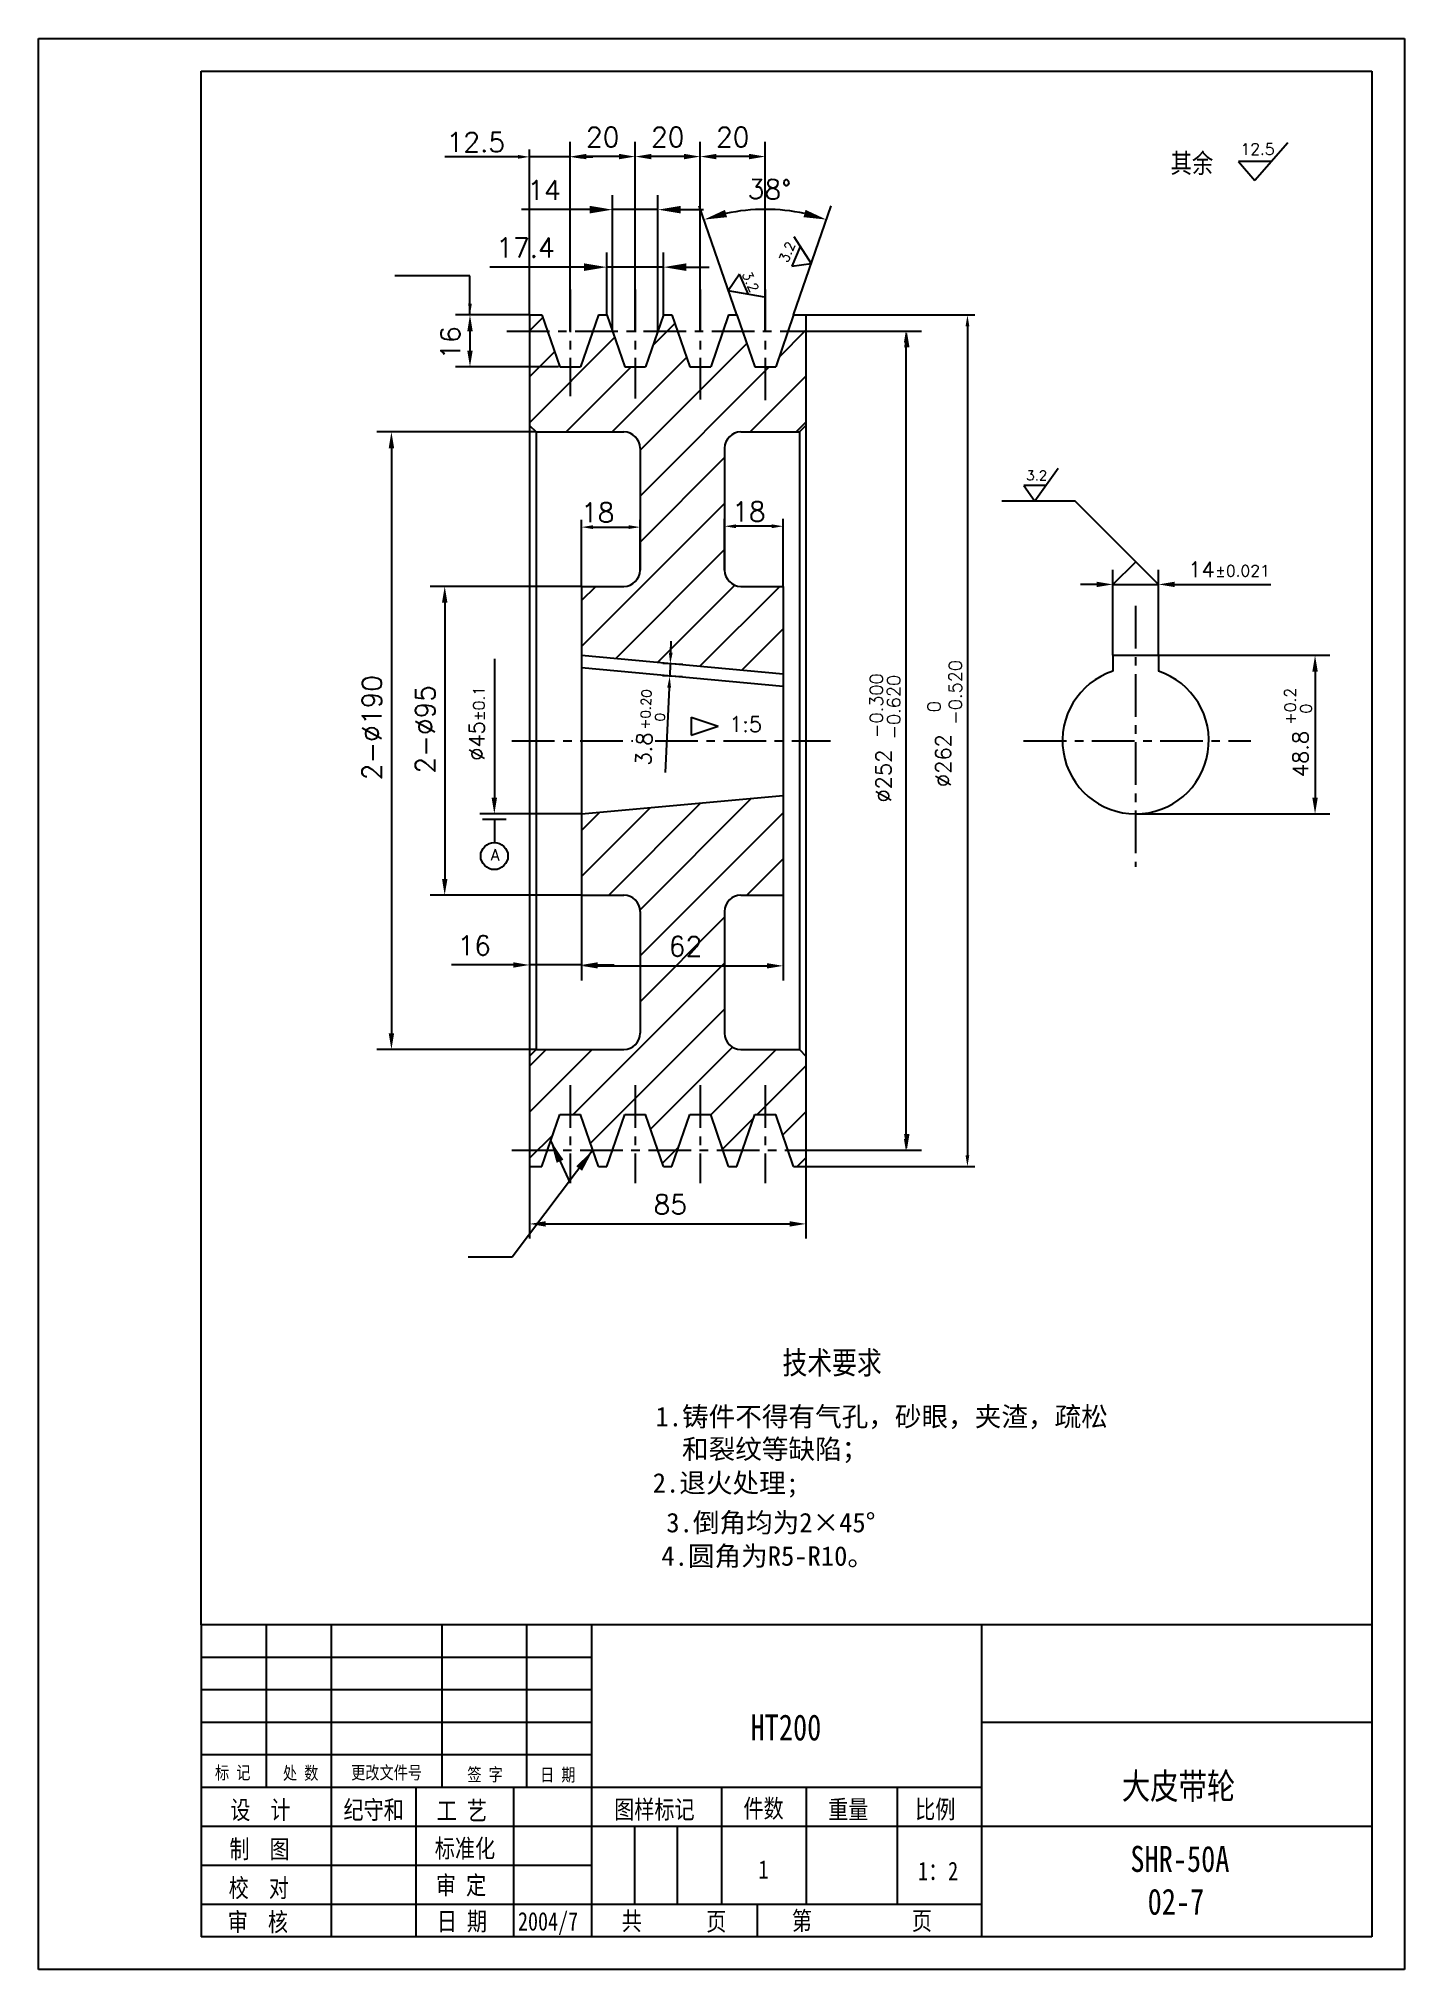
# Model space of a CAD drawing. Extents: x 345 to 765, y 133 to 727.
import ezdxf

# ---------------------------------------------------------------- set-up
doc = ezdxf.new("R2010")
doc.units = 0
doc.header["$LTSCALE"] = 10.5
doc.header["$MEASUREMENT"] = 0
doc.linetypes.add('CENTER', pattern=[2, 1.25, -0.25, 0.25, -0.25])
doc.layers.get('0').update_dxf_attribs({"color": 2, "linetype": 'CONTINUOUS'})
doc.layers.get('DEFPOINTS').update_dxf_attribs({"linetype": 'CONTINUOUS'})
doc.layers.add('PART', color=3, linetype='CONTINUOUS')
doc.layers.add('SMPEN_THICK', color=7, linetype='CONTINUOUS')
doc.styles.add('HZDX', font='', dxfattribs={"width": 0.8, "height": 7.5})
doc.styles.get("Standard").update_dxf_attribs({"font": 'txt.shx', "height": 6, "bigfont": 'gbcbig.shx'})
doc.styles.get('HZDX').set_extended_font_data('SimSun')
doc.dimstyles.get("Standard").update_dxf_attribs({"dimtxt": 0.18, "dimasz": 0.18, "dimexe": 0.18, "dimexo": 0.0625, "dimgap": 0.09, "dimtad": 0, "dimtih": 1, "dimtoh": 1, "dimdec": 4, "dimzin": 0, "dimdsep": 46, "dimtxsty": 'Standard', "dimcen": 0.09, "dimadec": 0, "dimazin": 0, "dimtfac": 1, "dimtdec": 4, "dimtofl": 0, "dimtmove": 0, "dimatfit": 3, "dimfxl": 1, "dimtolj": 1, "dimtzin": 0, "dimarcsym": 0})

# ---------------------------------------------------------------- blocks, each defined once
blk = doc.blocks.new('*D5')
at = {"layer": 'DEFPOINTS', "color": 0, "transparency": 16777216}
for p in [(512.05, 558.84), (469.97, 463.84), (512.05, 463.84)]:
    blk.add_point(p, dxfattribs=at)
at = {"layer": 'SMPEN_THICK', "color": 2, "lineweight": -2, "transparency": 16777216}
for p, q in [((512.05, 558.84), (465.47, 558.84)), ((469.97, 553.84), (469.97, 468.84)), ((512.05, 463.84), (465.47, 463.84))]:
    blk.add_line(p, q, dxfattribs=at)
at = {"layer": 'SMPEN_THICK', "color": 2, "transparency": 16777216}
for points in [[(469.14, 553.84), (470.81, 553.84), (469.97, 558.84)], [(469.14, 468.84), (470.81, 468.84), (469.97, 463.84)]]:
    blk.add_solid(points, dxfattribs=at)
at = {"layer": 'SMPEN_THICK', "color": 2, "transparency": 16777216, "insert": (463.97, 514.86), "char_height": 6, "attachment_point": 5, "rotation": 90}
blk.add_mtext('\\A1;2-%%c95', dxfattribs=at)
blk = doc.blocks.new('*D6')
at = {"layer": 'DEFPOINTS', "color": 0, "transparency": 16777216}
for p in [(498.05, 606.34), (453.58, 416.34), (498.05, 416.34)]:
    blk.add_point(p, dxfattribs=at)
at = {"layer": 'SMPEN_THICK', "color": 2, "lineweight": -2, "transparency": 16777216}
for p, q in [((498.05, 606.34), (449.08, 606.34)), ((453.58, 601.34), (453.58, 421.34)), ((498.05, 416.34), (449.08, 416.34))]:
    blk.add_line(p, q, dxfattribs=at)
at = {"layer": 'SMPEN_THICK', "color": 2, "transparency": 16777216}
for points in [[(452.75, 601.34), (454.42, 601.34), (453.58, 606.34)], [(452.75, 421.34), (454.42, 421.34), (453.58, 416.34)]]:
    blk.add_solid(points, dxfattribs=at)
at = {"layer": 'SMPEN_THICK', "color": 2, "transparency": 16777216, "insert": (447.58, 515.36), "char_height": 6, "attachment_point": 5, "rotation": 90}
blk.add_mtext('\\A1;2-%%c190', dxfattribs=at)
blk = doc.blocks.new('*D7')
at = {"layer": 'DEFPOINTS', "color": 0, "transparency": 16777216}
for p in [(548.55, 691.06), (548.55, 637.34), (568.55, 637.34)]:
    blk.add_point(p, dxfattribs=at)
at = {"layer": 'SMPEN_THICK', "color": 2, "lineweight": -2, "transparency": 16777216}
for p, q in [((548.55, 637.34), (548.55, 695.56)), ((563.55, 691.06), (553.55, 691.06))]:
    blk.add_line(p, q, dxfattribs=at)
at = {"layer": 'SMPEN_THICK', "color": 2, "transparency": 16777216}
for points in [[(553.55, 691.9), (553.55, 690.23), (548.55, 691.06)], [(563.55, 691.9), (563.55, 690.23), (568.55, 691.06)]]:
    blk.add_solid(points, dxfattribs=at)
at = {"layer": 'SMPEN_THICK', "color": 2, "transparency": 16777216, "insert": (558.55, 697.06), "char_height": 6, "attachment_point": 5}
blk.add_mtext('\\A1;20', dxfattribs=at)
blk = doc.blocks.new('*D8')
at = {"layer": 'DEFPOINTS', "color": 0, "transparency": 16777216}
for p in [(528.55, 691.06), (528.55, 637.34), (548.55, 637.34)]:
    blk.add_point(p, dxfattribs=at)
at = {"layer": 'SMPEN_THICK', "color": 2, "lineweight": -2, "transparency": 16777216}
for p, q in [((528.55, 637.34), (528.55, 695.56)), ((543.55, 691.06), (533.55, 691.06))]:
    blk.add_line(p, q, dxfattribs=at)
at = {"layer": 'SMPEN_THICK', "color": 2, "transparency": 16777216}
for points in [[(533.55, 691.9), (533.55, 690.23), (528.55, 691.06)], [(543.55, 691.9), (543.55, 690.23), (548.55, 691.06)]]:
    blk.add_solid(points, dxfattribs=at)
at = {"layer": 'SMPEN_THICK', "color": 2, "transparency": 16777216, "insert": (538.55, 697.06), "char_height": 6, "attachment_point": 5}
blk.add_mtext('\\A1;20', dxfattribs=at)
blk = doc.blocks.new('*D9')
at = {"layer": 'DEFPOINTS', "color": 0, "transparency": 16777216}
for p in [(508.55, 691.06), (508.55, 637.34), (528.55, 637.34)]:
    blk.add_point(p, dxfattribs=at)
at = {"layer": 'SMPEN_THICK', "color": 2, "lineweight": -2, "transparency": 16777216}
for p, q in [((508.55, 637.34), (508.55, 695.56)), ((523.55, 691.06), (513.55, 691.06))]:
    blk.add_line(p, q, dxfattribs=at)
at = {"layer": 'SMPEN_THICK', "color": 2, "transparency": 16777216}
for points in [[(513.55, 691.9), (513.55, 690.23), (508.55, 691.06)], [(523.55, 691.9), (523.55, 690.23), (528.55, 691.06)]]:
    blk.add_solid(points, dxfattribs=at)
at = {"layer": 'SMPEN_THICK', "color": 2, "transparency": 16777216, "insert": (518.55, 697.06), "char_height": 6, "attachment_point": 5}
blk.add_mtext('\\A1;20', dxfattribs=at)
blk = doc.blocks.new('*D10')
at = {"layer": 'DEFPOINTS', "color": 0, "transparency": 16777216}
for p in [(496.05, 463.84), (512.05, 463.84), (512.05, 442.36)]:
    blk.add_point(p, dxfattribs=at)
at = {"layer": 'SMPEN_THICK', "color": 2, "lineweight": -2, "transparency": 16777216}
for p, q in [((496.05, 463.84), (496.05, 437.86)), ((512.05, 463.84), (512.05, 437.86)), ((491.05, 442.36), (472.05, 442.36)), ((512.05, 442.36), (496.05, 442.36)), ((517.05, 442.36), (522.05, 442.36))]:
    blk.add_line(p, q, dxfattribs=at)
at = {"layer": 'SMPEN_THICK', "color": 2, "transparency": 16777216}
for points in [[(491.05, 443.2), (491.05, 441.53), (496.05, 442.36)], [(517.05, 443.2), (517.05, 441.53), (512.05, 442.36)]]:
    blk.add_solid(points, dxfattribs=at)
at = {"layer": 'SMPEN_THICK', "color": 2, "transparency": 16777216, "insert": (479.05, 448.36), "char_height": 6, "attachment_point": 5}
blk.add_mtext('\\A1;16', dxfattribs=at)
blk = doc.blocks.new('*D11')
at = {"layer": 'DEFPOINTS', "color": 0, "transparency": 16777216}
for p in [(496.05, 642.34), (477.74, 626.34), (504.94, 626.34)]:
    blk.add_point(p, dxfattribs=at)
at = {"layer": 'SMPEN_THICK', "color": 2, "lineweight": -2, "transparency": 16777216}
for p, q in [((496.05, 642.34), (473.24, 642.34)), ((477.74, 637.34), (477.74, 631.34)), ((504.94, 626.34), (473.24, 626.34))]:
    blk.add_line(p, q, dxfattribs=at)
at = {"layer": 'SMPEN_THICK', "color": 2, "transparency": 16777216}
for points in [[(476.91, 637.34), (478.57, 637.34), (477.74, 642.34)], [(476.91, 631.34), (478.57, 631.34), (477.74, 626.34)]]:
    blk.add_solid(points, dxfattribs=at)
at = {"layer": 'SMPEN_THICK', "color": 2, "transparency": 16777216, "insert": (471.74, 633.74), "char_height": 6, "attachment_point": 5, "rotation": 90}
blk.add_mtext('\\A1;16', dxfattribs=at)
blk = doc.blocks.new('*D12')
at = {"layer": 'DEFPOINTS', "color": 0, "transparency": 16777216}
for p in [(496.05, 380.34), (581.05, 380.34), (581.05, 362.69)]:
    blk.add_point(p, dxfattribs=at)
at = {"layer": 'SMPEN_THICK', "color": 2, "lineweight": -2, "transparency": 16777216}
for p, q in [((496.05, 380.34), (496.05, 358.19)), ((581.05, 380.34), (581.05, 358.19)), ((501.05, 362.69), (576.05, 362.69))]:
    blk.add_line(p, q, dxfattribs=at)
at = {"layer": 'SMPEN_THICK', "color": 2, "transparency": 16777216}
for points in [[(501.05, 363.52), (501.05, 361.86), (496.05, 362.69)], [(576.05, 363.52), (576.05, 361.86), (581.05, 362.69)]]:
    blk.add_solid(points, dxfattribs=at)
at = {"layer": 'SMPEN_THICK', "color": 2, "transparency": 16777216, "insert": (539.35, 368.69), "char_height": 6, "attachment_point": 5}
blk.add_mtext('\\A1;85', dxfattribs=at)
blk = doc.blocks.new('*D13')
at = {"color": 2, "lineweight": -2, "transparency": 16777216}
for p, q in [((512.05, 558.84), (512.05, 579.31)), ((515.55, 577.06), (526.55, 577.06)), ((530.05, 563.84), (530.05, 579.31))]:
    blk.add_line(p, q, dxfattribs=at)
at = {"color": 2, "transparency": 16777216}
for points in [[(515.55, 577.65), (515.55, 576.48), (512.05, 577.06)], [(526.55, 577.65), (526.55, 576.48), (530.05, 577.06)]]:
    blk.add_solid(points, dxfattribs=at)
at = {"layer": 'DEFPOINTS', "color": 0, "transparency": 16777216}
for p in [(530.05, 577.06), (512.05, 558.84), (530.05, 563.84)]:
    blk.add_point(p, dxfattribs=at)
at = {"color": 2, "transparency": 16777216, "insert": (517.03, 581.56), "char_height": 6, "attachment_point": 5}
blk.add_mtext('\\A1;18', dxfattribs=at)
blk = doc.blocks.new('*D14')
at = {"color": 2, "lineweight": -2, "transparency": 16777216}
for p, q in [((556.05, 563.84), (556.05, 579.58)), ((570.55, 577.33), (559.55, 577.33)), ((574.05, 558.84), (574.05, 579.58))]:
    blk.add_line(p, q, dxfattribs=at)
at = {"color": 2, "transparency": 16777216}
for points in [[(559.55, 577.91), (559.55, 576.75), (556.05, 577.33)], [(570.55, 577.91), (570.55, 576.75), (574.05, 577.33)]]:
    blk.add_solid(points, dxfattribs=at)
at = {"layer": 'DEFPOINTS', "color": 0, "transparency": 16777216}
for p in [(556.05, 577.33), (556.05, 563.84), (574.05, 558.84)]:
    blk.add_point(p, dxfattribs=at)
at = {"color": 2, "transparency": 16777216, "insert": (563.5, 581.83), "char_height": 6, "attachment_point": 5}
blk.add_mtext('\\A1;18', dxfattribs=at)
blk = doc.blocks.new('*D15')
at = {"color": 2, "lineweight": -2, "transparency": 16777216}
for p, q in [((492.55, 690.98), (470.05, 690.98)), ((496.05, 642.34), (496.05, 693.23)), ((508.55, 690.98), (496.05, 690.98)), ((508.55, 642.34), (508.55, 693.23)), ((512.05, 690.98), (515.55, 690.98))]:
    blk.add_line(p, q, dxfattribs=at)
at = {"color": 2, "transparency": 16777216}
for points in [[(492.55, 691.56), (492.55, 690.4), (496.05, 690.98)], [(512.05, 691.56), (512.05, 690.4), (508.55, 690.98)]]:
    blk.add_solid(points, dxfattribs=at)
at = {"layer": 'DEFPOINTS', "color": 0, "transparency": 16777216}
for p in [(508.55, 690.98), (496.05, 642.34), (508.55, 642.34)]:
    blk.add_point(p, dxfattribs=at)
at = {"color": 2, "transparency": 16777216, "insert": (479.55, 695.48), "char_height": 6, "attachment_point": 5}
blk.add_mtext('\\A1;12.5', dxfattribs=at)
blk = doc.blocks.new('*D16')
at = {"layer": 'DEFPOINTS', "color": 0, "transparency": 16777216}
for p in [(512.05, 463.84), (574.05, 463.84), (574.05, 442.09)]:
    blk.add_point(p, dxfattribs=at)
at = {"layer": 'SMPEN_THICK', "color": 2, "lineweight": -2, "transparency": 16777216}
for p, q in [((512.05, 463.84), (512.05, 437.59)), ((574.05, 463.84), (574.05, 437.59)), ((517.05, 442.09), (569.05, 442.09))]:
    blk.add_line(p, q, dxfattribs=at)
at = {"layer": 'SMPEN_THICK', "color": 2, "transparency": 16777216}
for points in [[(517.05, 442.92), (517.05, 441.26), (512.05, 442.09)], [(569.05, 442.92), (569.05, 441.26), (574.05, 442.09)]]:
    blk.add_solid(points, dxfattribs=at)
at = {"layer": 'SMPEN_THICK', "color": 2, "transparency": 16777216, "insert": (544.02, 448.09), "char_height": 6, "attachment_point": 5}
blk.add_mtext('\\A1;62', dxfattribs=at)
blk = doc.blocks.new('*D17')
at = {"color": 2, "lineweight": -2, "transparency": 16777216}
for p, q in [((559.83, 642.34), (548.27, 675.92)), ((577.27, 642.34), (588.84, 675.92))]:
    blk.add_line(p, q, dxfattribs=at)
blk.add_arc((568.55, 617.01), 57.81, 77.94183, 102.05817, dxfattribs=at)
at = {"color": 2, "transparency": 16777216}
for points in [[(556.79, 672.42), (556.16, 674.67), (549.73, 671.67)], [(580.94, 674.67), (580.32, 672.42), (587.37, 671.67)]]:
    blk.add_solid(points, dxfattribs=at)
at = {"layer": 'DEFPOINTS', "color": 0, "transparency": 16777216}
for p in [(562.18, 674.46), (559.83, 642.34), (577.27, 642.34), (565.34, 626.34), (571.77, 626.34)]:
    blk.add_point(p, dxfattribs=at)
at = {"color": 2, "transparency": 16777216, "insert": (569.86, 680.97), "char_height": 6, "attachment_point": 5, "rotation": 358.83182}
blk.add_mtext('\\A1;38°', dxfattribs=at)
blk = doc.blocks.new('*D18')
at = {"color": 2, "lineweight": -2, "transparency": 16777216}
for p, q in [((521.55, 637.34), (521.55, 679.23)), ((535.55, 637.34), (535.55, 679.23)), ((514.55, 674.73), (493.55, 674.73)), ((535.55, 674.73), (521.55, 674.73)), ((542.55, 674.73), (549.55, 674.73))]:
    blk.add_line(p, q, dxfattribs=at)
at = {"color": 2, "transparency": 16777216}
for points in [[(514.55, 675.9), (514.55, 673.57), (521.55, 674.73)], [(542.55, 675.9), (542.55, 673.57), (535.55, 674.73)]]:
    blk.add_solid(points, dxfattribs=at)
at = {"layer": 'DEFPOINTS', "color": 0, "transparency": 16777216}
for p in [(535.55, 674.73), (521.55, 637.34), (535.55, 637.34)]:
    blk.add_point(p, dxfattribs=at)
at = {"color": 2, "transparency": 16777216, "insert": (500.55, 680.73), "char_height": 6, "attachment_point": 5}
blk.add_mtext('\\A1;14', dxfattribs=at)
blk = doc.blocks.new('*D19')
at = {"color": 2, "lineweight": -2, "transparency": 16777216}
for p, q in [((519.83, 642.34), (519.83, 661.55)), ((537.27, 642.34), (537.27, 661.55)), ((512.83, 657.05), (483.83, 657.05)), ((537.27, 657.05), (519.83, 657.05)), ((544.27, 657.05), (551.27, 657.05))]:
    blk.add_line(p, q, dxfattribs=at)
at = {"color": 2, "transparency": 16777216}
for points in [[(512.83, 658.21), (512.83, 655.88), (519.83, 657.05)], [(544.27, 658.21), (544.27, 655.88), (537.27, 657.05)]]:
    blk.add_solid(points, dxfattribs=at)
at = {"layer": 'DEFPOINTS', "color": 0, "transparency": 16777216}
for p in [(537.27, 657.05), (519.83, 642.34), (537.27, 642.34)]:
    blk.add_point(p, dxfattribs=at)
at = {"color": 2, "transparency": 16777216, "insert": (494.83, 663.05), "char_height": 6, "attachment_point": 5}
blk.add_mtext('\\A1;17.4', dxfattribs=at)

msp = doc.modelspace()

# ---------------------------------------------------------------- hatches: boundary and pattern name
h = msp.add_hatch()
h.set_pattern_fill('ANSI31', color=256, scale=80, style=0)
h.paths.add_polyline_path([(581.05275, 637.3359), (575.55275, 637.3359), (571.76514, 626.3359), (565.34035, 626.3359), (561.55275, 637.3359), (555.55275, 637.3359), (551.76514, 626.3359), (545.34035, 626.3359), (541.55275, 637.3359), (535.55275, 637.3359), (531.76514, 626.3359), (525.34035, 626.3359), (521.55275, 637.3359), (515.55275, 637.3359), (511.76514, 626.3359), (505.34035, 626.3359), (501.55275, 637.3359), (496.05275, 637.3359), (496.05275, 608.3359), (498.05275, 606.3359), (525.05275, 606.3359, -0.414213562), (530.05275, 601.3359), (530.05275, 563.8359, -0.414213562), (525.05275, 558.8359), (512.05275, 558.8359), (512.05275, 537.65192), (574.05275, 531.95192), (574.05275, 558.8359), (561.05275, 558.8359, -0.414213562), (556.05275, 563.8359), (556.05275, 601.3359, -0.414213562), (561.05275, 606.3359), (579.05275, 606.3359), (581.05275, 608.3359)])
h.paths.add_polyline_path([(574.05275, 494.5359), (512.05275, 488.8359), (512.05275, 463.8359), (525.05275, 463.8359, -0.414213562), (530.05275, 458.8359), (530.05275, 421.3359, -0.414213562), (525.05275, 416.3359), (498.05275, 416.3359), (496.05275, 414.3359), (496.05275, 385.3359), (501.55275, 385.3359), (505.34035, 396.3359), (511.76514, 396.3359), (515.55275, 385.3359), (521.55275, 385.3359), (525.34035, 396.3359), (531.76514, 396.3359), (535.55275, 385.3359), (541.55275, 385.3359), (545.34035, 396.3359), (551.76514, 396.3359), (555.55275, 385.3359), (561.55275, 385.3359), (565.34035, 396.3359), (571.76514, 396.3359), (575.55275, 385.3359), (581.05275, 385.3359), (581.05275, 414.3359), (579.05275, 416.3359), (561.05275, 416.3359, -0.414213562), (556.05275, 421.3359), (556.05275, 458.8359, -0.414213562), (561.05275, 463.8359), (574.05275, 463.8359)])
h.paths.add_polyline_path([(501.55275, 385.3359), (496.05275, 385.3359), (496.05275, 380.3359), (499.83111, 380.3359)])
h.paths.add_polyline_path([(521.55275, 385.3359), (515.55275, 385.3359), (517.27439, 380.3359), (519.83111, 380.3359)])
h.paths.add_polyline_path([(541.55275, 385.3359), (535.55275, 385.3359), (537.27439, 380.3359), (539.83111, 380.3359)])
h.paths.add_polyline_path([(561.55275, 385.3359), (555.55275, 385.3359), (557.27439, 380.3359), (559.83111, 380.3359)])
h.paths.add_polyline_path([(581.05275, 385.3359), (575.55275, 385.3359), (577.27439, 380.3359), (581.05275, 380.3359)])
h.paths.add_polyline_path([(581.05275, 642.3359), (577.27439, 642.3359), (575.55275, 637.3359), (581.05275, 637.3359)])
h.paths.add_polyline_path([(559.83111, 642.3359), (557.27439, 642.3359), (555.55275, 637.3359), (561.55275, 637.3359)])
h.paths.add_polyline_path([(539.83111, 642.3359), (537.27439, 642.3359), (535.55275, 637.3359), (541.55275, 637.3359)])
h.paths.add_polyline_path([(519.83111, 642.3359), (517.27439, 642.3359), (515.55275, 637.3359), (521.55275, 637.3359)])
h.paths.add_polyline_path([(499.83111, 642.3359), (496.05275, 642.3359), (496.05275, 637.3359), (501.55275, 637.3359)])
h.paths.add_polyline_path([(537.52269, 452.58956), (550.52269, 452.58956), (550.52269, 443.58956), (537.52269, 443.58956)], flags=24)

# ---------------------------------------------------------------- linework, layer by layer
at = {"color": 2, "linetype": 'ByBlock'}
for p, q in [((568.55275, 637.3359), (568.55275, 695.56392)), ((563.55275, 691.06392), (558.55275, 691.06392)), ((581.05275, 642.3359), (632.96999, 642.3359)), ((581.05275, 637.3359), (616.56951, 637.3359)), ((581.05275, 637.3359), (614.02488, 637.3359)), ((630.71999, 638.8359), (630.71999, 383.8359)), ((611.77488, 633.8359), (611.77488, 388.8359)), ((670.45123, 559.43956), (665.45123, 559.43956)), ((675.45123, 537.6359), (675.45123, 563.93956)), ((675.45123, 559.43956), (689.45123, 559.43956)), ((689.45123, 537.6359), (689.45123, 563.93956)), ((694.45123, 559.43956), (723.99526, 559.43956)), ((539.48493, 538.46087), (539.64498, 541.95721)), ((485.23327, 536.58257), (485.23327, 493.8359)), ((543.22669, 534.78593), (537.07725, 535.06742)), ((539.32489, 534.96453), (539.15095, 531.1645)), ((689.45123, 537.6359), (742.1234, 537.6359)), ((543.05275, 530.9859), (536.9033, 531.26738)), ((737.6234, 532.6359), (737.6234, 493.8359)), ((538.99091, 527.66816), (537.79839, 501.61607)), ((512.05275, 488.8359), (480.73327, 488.8359)), ((682.45123, 488.8359), (742.1234, 488.8359)), ((581.05275, 385.3359), (616.56951, 385.3359)), ((581.05275, 385.3359), (614.02488, 385.3359)), ((581.05275, 380.3359), (632.96999, 380.3359))]:
    msp.add_line(p, q, dxfattribs=at)
for p, q in [((729.24249, 695.31371), (719.06686, 683.7235)), ((714.11553, 689.58681), (719.06686, 683.7235)), ((724.20737, 689.58681), (714.11553, 689.58681)), ((577.35405, 666.46847), (582.68528, 658.13098)), ((579.27807, 663.44704), (576.76413, 657.36211)), ((560.583, 654.85283), (557.16779, 649.77417)), ((563.38341, 648.66256), (560.583, 654.85283)), ((576.76413, 657.36211), (582.68528, 658.13098)), ((568.27704, 647.77518), (557.16779, 649.77417)), ((658.62331, 595.10188), (651.42856, 585.09626)), ((654.79885, 589.87716), (648.05322, 589.87716)), ((648.05322, 589.87716), (651.42856, 585.09626))]:
    msp.add_line(p, q)
for points in [[(563.55275, 691.89725), (563.55275, 690.23059), (568.55275, 691.06392)], [(630.13666, 638.8359), (631.30333, 638.8359), (630.71999, 642.3359)], [(611.19155, 633.8359), (612.35821, 633.8359), (611.77488, 637.3359)], [(611.23618, 632.3359), (612.90284, 632.3359), (612.06951, 637.3359)], [(670.45123, 560.27289), (670.45123, 558.60622), (675.45123, 559.43956)], [(694.45123, 560.27289), (694.45123, 558.60622), (689.45123, 559.43956)], [(538.90221, 538.48755), (540.06766, 538.4342), (539.32489, 534.96453)], [(736.79007, 532.6359), (738.45673, 532.6359), (737.6234, 537.6359)], [(538.40818, 527.69483), (539.57363, 527.64149), (539.15095, 531.1645)], [(484.39994, 493.8359), (486.06661, 493.8359), (485.23327, 488.8359)], [(736.79007, 493.8359), (738.45673, 493.8359), (737.6234, 488.8359)], [(611.19155, 388.8359), (612.35821, 388.8359), (611.77488, 385.3359)], [(611.23618, 390.3359), (612.90284, 390.3359), (612.06951, 385.3359)], [(630.13666, 383.8359), (631.30333, 383.8359), (630.71999, 380.3359)]]:
    msp.add_solid(points, dxfattribs=at)
at = {"layer": 'DEFPOINTS', "color": 0, "linetype": 'ByBlock'}
for p in [(568.55275, 691.06392), (581.05275, 642.3359), (581.05275, 642.3359), (581.05275, 637.3359), (581.05275, 637.3359), (512.05275, 558.8359), (689.45123, 559.43956), (543.22669, 534.78593), (675.45123, 537.6359), (689.45123, 537.6359), (689.45123, 537.6359), (512.05275, 533.8359), (539.15095, 531.1645), (543.05275, 530.9859), (485.23327, 488.8359), (512.05275, 488.8359), (682.45123, 488.8359), (737.6234, 488.8359), (568.55275, 385.3359), (581.05275, 385.3359), (581.05275, 385.3359), (581.05275, 380.3359), (581.05275, 380.3359), (611.77488, 385.3359), (612.06951, 385.3359), (630.71999, 380.3359)]:
    msp.add_point(p, dxfattribs=at)
at = {"layer": 'PART', "linetype": 'Continuous'}
for p, q in [((345.08971, 133.35144), (345.08971, 727.35143)), ((345.08971, 727.35143), (765.08971, 727.35143)), ((765.08971, 727.35143), (765.08971, 133.35144)), ((415.08971, 239.35144), (415.08971, 189.35144)), ((435.08971, 239.35144), (435.08971, 143.35144)), ((469.08971, 239.35144), (469.08971, 189.35144)), ((495.08971, 239.35144), (495.08971, 189.35144)), ((515.08971, 239.35144), (515.08971, 143.35144)), ((635.08971, 239.35144), (635.08971, 143.35144)), ((755.08971, 209.35144), (635.08971, 209.35144)), ((461.08971, 189.35144), (461.08971, 143.35144)), ((491.08971, 189.35144), (491.08971, 143.35144)), ((555.08971, 189.35144), (555.08971, 153.35144)), ((581.08971, 189.35144), (581.08971, 153.35144)), ((609.08971, 189.35144), (609.08971, 153.35144)), ((528.28971, 177.35144), (528.28971, 153.35144)), ((541.48971, 177.35144), (541.48971, 153.35144)), ((755.08971, 177.35144), (635.08971, 177.35144)), ((566.04526, 153.35144), (566.04526, 143.35144)), ((765.08971, 133.35144), (345.08971, 133.35144))]:
    msp.add_line(p, q, dxfattribs=at)
at = {"layer": 'SMPEN_THICK', "color": 4}
for p, q in [((395.08971, 717.35143), (755.08971, 717.35143)), ((395.08971, 239.35144), (395.08971, 717.35143)), ((755.08971, 717.35143), (755.08971, 143.35144)), ((496.05275, 642.3359), (496.05275, 380.3359)), ((496.05275, 642.3359), (499.83111, 642.3359)), ((499.83111, 642.3359), (505.34035, 626.3359)), ((517.27439, 642.3359), (511.76514, 626.3359)), ((517.27439, 642.3359), (519.83111, 642.3359)), ((519.83111, 642.3359), (525.34035, 626.3359)), ((537.27439, 642.3359), (531.76514, 626.3359)), ((537.27439, 642.3359), (539.83111, 642.3359)), ((539.83111, 642.3359), (545.34035, 626.3359)), ((557.27439, 642.3359), (551.76514, 626.3359)), ((557.27439, 642.3359), (559.83111, 642.3359)), ((559.83111, 642.3359), (565.34035, 626.3359)), ((577.27439, 642.3359), (571.76514, 626.3359)), ((577.27439, 642.3359), (581.05275, 642.3359)), ((581.05275, 642.3359), (581.05275, 380.3359)), ((505.34035, 626.3359), (511.76514, 626.3359)), ((525.34035, 626.3359), (531.76514, 626.3359)), ((545.34035, 626.3359), (551.76514, 626.3359)), ((565.34035, 626.3359), (571.76514, 626.3359)), ((496.05275, 608.3359), (498.05275, 606.3359)), ((498.05275, 606.3359), (525.05275, 606.3359)), ((498.05275, 606.3359), (498.05275, 416.3359)), ((561.05275, 606.3359), (579.05275, 606.3359)), ((579.05275, 606.3359), (581.05275, 608.3359)), ((579.05275, 606.3359), (579.05275, 416.3359)), ((530.05275, 601.3359), (530.05275, 563.8359)), ((556.05275, 601.3359), (556.05275, 563.8359)), ((512.05275, 558.8359), (512.05275, 463.8359)), ((512.05275, 558.8359), (525.05275, 558.8359)), ((561.05275, 558.8359), (574.05275, 558.8359)), ((574.05275, 558.8359), (574.05275, 463.8359)), ((512.05275, 537.65192), (574.05275, 531.95192)), ((675.45123, 537.6359), (689.45123, 537.6359)), ((675.45123, 537.6359), (675.45123, 532.7193)), ((689.45123, 537.6359), (689.45123, 532.7193)), ((512.05275, 533.8359), (574.05275, 528.1359)), ((512.05275, 488.8359), (574.05275, 494.5359)), ((512.05275, 463.8359), (525.05275, 463.8359)), ((561.05275, 463.8359), (574.05275, 463.8359)), ((530.05275, 458.8359), (530.05275, 421.3359)), ((556.05275, 458.8359), (556.05275, 421.3359)), ((496.05275, 414.3359), (498.05275, 416.3359)), ((498.05275, 416.3359), (525.05275, 416.3359)), ((561.05275, 416.3359), (579.05275, 416.3359)), ((579.05275, 416.3359), (581.05275, 414.3359)), ((499.83111, 380.3359), (505.34035, 396.3359)), ((505.34035, 396.3359), (511.76514, 396.3359)), ((517.27439, 380.3359), (511.76514, 396.3359)), ((519.83111, 380.3359), (525.34035, 396.3359)), ((525.34035, 396.3359), (531.76514, 396.3359)), ((537.27439, 380.3359), (531.76514, 396.3359)), ((539.83111, 380.3359), (545.34035, 396.3359)), ((545.34035, 396.3359), (551.76514, 396.3359)), ((557.27439, 380.3359), (551.76514, 396.3359)), ((559.83111, 380.3359), (565.34035, 396.3359)), ((565.34035, 396.3359), (571.76514, 396.3359)), ((577.27439, 380.3359), (571.76514, 396.3359)), ((496.05275, 380.3359), (499.83111, 380.3359)), ((517.27439, 380.3359), (519.83111, 380.3359)), ((537.27439, 380.3359), (539.83111, 380.3359)), ((557.27439, 380.3359), (559.83111, 380.3359)), ((577.27439, 380.3359), (581.05275, 380.3359)), ((395.08971, 239.35144), (395.08971, 143.35144)), ((755.08971, 239.35144), (395.08971, 239.35144)), ((755.08971, 143.35144), (395.08971, 143.35144))]:
    msp.add_line(p, q, dxfattribs=at)
at = {"layer": 'SMPEN_THICK', "linetype": 'CENTER'}
for p, q in [((508.55275, 650.12665), (508.55275, 617.38977)), ((528.55275, 650.12665), (528.55275, 616.64443)), ((548.55275, 650.12665), (548.55275, 616.28023)), ((568.55275, 650.12665), (568.55275, 616.08966)), ((489.096, 637.3359), (587.4723, 637.3359)), ((682.45123, 552.8543), (682.45123, 472.51423)), ((490.65525, 511.3359), (527.84708, 511.3359)), ((534.68143, 511.3359), (588.56776, 511.3359)), ((648.01188, 511.3359), (717.85615, 511.3359)), ((508.55275, 405.34467), (508.55275, 375.20541)), ((528.55275, 405.34467), (528.55275, 375.20541)), ((548.55275, 405.34467), (548.55275, 375.20541)), ((568.55275, 405.34467), (568.55275, 375.20541)), ((490.60987, 385.3359), (587.95244, 385.3359))]:
    msp.add_line(p, q, dxfattribs=at)
at = {"layer": 'SMPEN_THICK'}
for p, q in [((663.83203, 585.04157), (641.26813, 585.04157)), ((682.47884, 566.40587), (663.83203, 585.04157)), ((675.45123, 559.43956), (682.47884, 566.40587)), ((689.45123, 559.43956), (681.5823, 567.30163)), ((545.74959, 518.57572), (545.74959, 513.09844)), ((545.74959, 518.57572), (554.09148, 515.83708)), ((545.74959, 513.09844), (554.09148, 515.83708)), ((481.63843, 487.24673), (488.82312, 487.24673)), ((485.23077, 487.24673), (485.23077, 480.06858)), ((515.08971, 229.35144), (395.08971, 229.35144)), ((515.08971, 219.35144), (395.08971, 219.35144)), ((515.08971, 209.35144), (395.08971, 209.35144)), ((515.08971, 199.35144), (395.08971, 199.35144)), ((635.08971, 189.35144), (395.08971, 189.35144)), ((635.08971, 177.35144), (395.08971, 177.35144)), ((515.08971, 165.35144), (395.08971, 165.35144)), ((635.08971, 153.35144), (395.08971, 153.35144))]:
    msp.add_line(p, q, dxfattribs=at)
msp.add_circle((485.23077, 475.87751), 4.19107, dxfattribs=at)
at = {"layer": 'SMPEN_THICK', "color": 4}
for centre, radius, start, end in [((525.05275, 601.3359), 5, 360, 90), ((561.05275, 601.3359), 5, 90, 180), ((525.05275, 563.8359), 5, 270, 360), ((561.05275, 563.8359), 5, 180, 270), ((682.45123, 511.3359), 22.5, 108.12620396, 71.87379604), ((525.05275, 458.8359), 5, 360, 90), ((561.05275, 458.8359), 5, 90, 180), ((525.05275, 421.3359), 5, 270, 0), ((561.05275, 421.3359), 5, 180, 270)]:
    msp.add_arc(centre, radius, start, end, dxfattribs=at)

# ---------------------------------------------------------------- texts
for s, height, p in [('12.5', 3.5, (714.68779, 691.61135)), ('3.2', 3, (648.8258, 591.45789)), ('A', 3.5, (484.11132, 474.45013))]:
    msp.add_text(s, height=height).set_placement(p)
for rotation, p in [(67.13803454, (575.40218, 658.18207)), (293.68807619, (561.33695, 654.91928))]:
    msp.add_text('3.2', height=3, rotation=rotation).set_placement(p)
at = {"color": 2, "linetype": 'ByBlock', "insert": (479.85827, 516.68009), "char_height": 4.75, "attachment_point": 5, "rotation": 90}
msp.add_mtext('∅45\\H3.5;%%p0.1', dxfattribs=at)
at = {"color": 2, "linetype": 'ByBlock', "char_height": 6}
for s, insert, attachment_point in [('{\\f仿宋_GB2312|b0|i0|c134|p49;1.铸件不得有气孔，砂眼，夹渣，疏松\\P  和裂纹等缺陷；}', (534.78636, 306.42227), 1), ('{\\f仿宋_GB2312|b0|i0|c134|p49;2.退火处理;}', (556.4342, 282.25064), 5), ('{\\f仿宋_GB2312|b0|i0|c134|p49;3.倒角均为2×45%%d}', (570.28083, 270.44868), 5), ('{\\f仿宋_GB2312|b0|i0|c134|p49;4.圆角为R5-R10。}', (569.28829, 260.17041), 5)]:
    msp.add_mtext(s, dxfattribs=dict(at, insert=insert, attachment_point=attachment_point))
at = {"layer": 'SMPEN_THICK', "style": 'HZDX', "width": 0.8}
for s, height, p in [('其余', 6, (693.21879, 686.03156)), ('HT200', 8, (564.01981, 203.78999)), ('标 记', 4, (399.32336, 191.89251)), ('处 数', 4, (420.20776, 191.76441)), ('更改文件号', 4, (441.18678, 191.8943)), ('签 字', 4, (476.91475, 191.28602)), ('日 期', 4, (499.2924, 191.24245)), ('大皮带轮', 8, (678.18565, 185.73256)), ('设  计', 5.67, (404.03631, 179.58954)), ('纪守和', 5.67, (438.83206, 179.58954)), ('工 艺', 5.67, (467.51979, 179.33082)), ('图样标记', 5.67, (522.08382, 179.72743)), ('件数', 5.67, (561.82581, 180.02467)), ('重量', 5.67, (587.88797, 179.7283)), ('比例', 5.67, (614.65916, 179.76527)), ('制  图', 5.67, (403.7398, 167.52564)), ('标准化', 5.67, (466.92676, 167.74844)), ('1', 5.67, (566.46555, 161.25838)), ('1：2', 5.67, (615.50999, 160.78854)), ('SHR-50A', 8, (680.82128, 163.3427)), ('校  对', 5.67, (403.53605, 155.568)), ('审 定', 5.67, (467.26027, 156.42508)), ('02-7', 8, (686.14128, 150.1722)), ('审  核', 5.67, (403.23953, 145.10227)), ('日 期', 5.67, (467.53229, 145.31172)), ('2004/7', 5.67, (492.49446, 145.31172)), ('共', 5.67, (524.38973, 145.41565)), ('页', 5.67, (550.40569, 145.28595)), ('第', 5.67, (576.72502, 145.4896)), ('页', 5.67, (613.6557, 145.4896))]:
    msp.add_text(s, height=height, dxfattribs=at).set_placement(p)
at = {"layer": 'SMPEN_THICK', "color": 2}
for s, height, p in [('14', 4.75, (698.61669, 561.63888)), ('%%P0.021', 3.5, (706.8969, 561.86929))]:
    msp.add_text(s, height=height, dxfattribs=at).set_placement(p)
for s, height, rotation, p in [('-0.520', 4, 90, (629.01958, 516.29394)), ('-0.300', 4, 90, (604.73735, 512.18394)), ('-0.620', 4, 90, (610.07447, 511.73429)), ('+0.20', 3, 87.37915544, (533.01953, 514.76819)), ('0', 4, 90, (622.47998, 520.10991)), ('+0.2', 3.5, 90, (731.74368, 516.20891)), ('0', 3, 87.37915544, (537.62274, 517.24564)), ('0', 3.5, 90, (736.58427, 519.72454)), ('3.8', 4.75, 87.37915544, (533.38682, 503.65644)), ('∅262', 4.75, 90, (625.66078, 497.10495)), ('48.8', 4.75, 90, (735.55508, 500.13061)), ('%%C252', 4.75, 90, (607.3169, 492.327))]:
    msp.add_text(s, height=height, rotation=rotation, dxfattribs=at).set_placement(p)
at = {"layer": 'SMPEN_THICK', "insert": (557.42824, 518.81386), "char_height": 4.75, "width": 22.8806, "attachment_point": 1}
msp.add_mtext('1:5', dxfattribs=at)
at = {"layer": 'SMPEN_THICK', "insert": (589.09838, 319.61085), "char_height": 7, "attachment_point": 5, "style": 'HZDX'}
msp.add_mtext('{\\f仿宋_GB2312|b0|i0|c134|p49;技术要求}', dxfattribs=at)

# ---------------------------------------------------------------- dimensions: what is measured, and where the dimension line sits
for base, p1, p2, override, picture, middle in [((508.55275, 690.98103), (496.05275, 642.3359), (508.55275, 642.3359), {"dimtxt": 5, "dimasz": 3.5, "dimexe": 2.25, "dimexo": 0, "dimgap": 1.5, "dimtad": 1, "dimtih": 0, "dimtoh": 0, "dimzin": 8, "dimclrd": 2, "dimclre": 2, "dimclrt": 2, "dimtm": 0.115, "dimtfac": 0.66667, "dimtofl": 1, "dimatfit": 1, "dimtvp": 5, "dimtzin": 8}, '*D15', (479.55275, 690.98103)), ((535.55275, 674.73192), (521.55275, 637.3359), (535.55275, 637.3359), {"dimscale": 2, "dimtxt": 3, "dimasz": 3.5, "dimexe": 2.25, "dimexo": 0, "dimgap": 1.5, "dimtad": 1, "dimtih": 0, "dimtoh": 0, "dimzin": 8, "dimclrd": 2, "dimclre": 2, "dimclrt": 2, "dimtm": 0.115, "dimtfac": 0.66667, "dimtofl": 1, "dimatfit": 1, "dimtvp": 5, "dimtzin": 8}, '*D18', (500.55275, 674.73192)), ((530.05275, 577.06268), (512.05275, 558.8359), (530.05275, 563.8359), {"dimtxt": 5, "dimasz": 3.5, "dimexe": 2.25, "dimexo": 0, "dimgap": 1.5, "dimtad": 1, "dimtih": 0, "dimtoh": 0, "dimzin": 8, "dimclrd": 2, "dimclre": 2, "dimclrt": 2, "dimtm": 0.115, "dimtfac": 0.66667, "dimtofl": 1, "dimatfit": 1, "dimtvp": 5, "dimtzin": 8}, '*D13', (517.02901, 577.06268)), ((556.05275, 577.33057), (574.05275, 558.8359), (556.05275, 563.8359), {"dimtxt": 5, "dimasz": 3.5, "dimexe": 2.25, "dimexo": 0, "dimgap": 1.5, "dimtad": 1, "dimtih": 0, "dimtoh": 0, "dimzin": 8, "dimclrd": 2, "dimclre": 2, "dimclrt": 2, "dimtm": 0.115, "dimtfac": 0.66667, "dimtofl": 1, "dimatfit": 1, "dimtvp": 5, "dimtzin": 8}, '*D14', (563.50323, 577.33057))]:
    dim = msp.add_linear_dim(base=base, p1=p1, p2=p2, dimstyle='Standard', override=override)
    dim.commit()
    dim.dimension.update_dxf_attribs({"geometry": picture, "text_midpoint": middle, "dimtype": 160})
dim = msp.add_angular_dim_2l(base=(562.17544, 674.46485), line1=((577.27439, 642.3359), (571.76514, 626.3359)), line2=((559.83111, 642.3359), (565.34035, 626.3359)), dimstyle='Standard', override={"dimscale": 2, "dimtxt": 3.5, "dimasz": 3.5, "dimexe": 2.25, "dimexo": 0, "dimgap": 1.5, "dimtad": 1, "dimtih": 0, "dimtoh": 0, "dimzin": 8, "dimclrd": 2, "dimclre": 2, "dimclrt": 2, "dimtm": 0.115, "dimtfac": 0.66667, "dimtofl": 1, "dimatfit": 1, "dimtvp": 5, "dimtzin": 8})
dim.commit()
dim.dimension.update_dxf_attribs({"geometry": '*D17', "text_midpoint": (569.73135, 674.80566), "dimtype": 162})
dim = msp.add_linear_dim(base=(537.27439, 657.04752), p1=(519.83111, 642.3359), p2=(537.27439, 642.3359), text='17.4', dimstyle='Standard', override={"dimscale": 2, "dimtxt": 3, "dimasz": 3.5, "dimexe": 2.25, "dimexo": 0, "dimgap": 1.5, "dimtad": 1, "dimtih": 0, "dimtoh": 0, "dimzin": 8, "dimclrd": 2, "dimclre": 2, "dimclrt": 2, "dimtm": 0.115, "dimtfac": 0.66667, "dimtofl": 1, "dimatfit": 1, "dimtvp": 5, "dimtzin": 8})
dim.commit()
dim.dimension.update_dxf_attribs({"geometry": '*D19', "text_midpoint": (494.83111, 657.04752), "dimtype": 160})
at = {"layer": 'SMPEN_THICK'}
for base, p1, p2, picture, middle in [((508.55275, 691.06392), (528.55275, 637.3359), (508.55275, 637.3359), '*D9', (518.55275, 697.06392)), ((528.55275, 691.06392), (548.55275, 637.3359), (528.55275, 637.3359), '*D8', (538.55275, 697.06392)), ((548.55275, 691.06392), (568.55275, 637.3359), (548.55275, 637.3359), '*D7', (558.55275, 697.06392))]:
    dim = msp.add_linear_dim(base=base, p1=p1, p2=p2, dimstyle='Standard', override={"dimscale": 2, "dimtxt": 5, "dimasz": 2.5, "dimexe": 2.25, "dimexo": 0, "dimgap": 1.5, "dimtad": 1, "dimtih": 0, "dimtoh": 0, "dimzin": 8, "dimse1": 1, "dimclrd": 2, "dimclre": 2, "dimclrt": 2, "dimtm": 0.115, "dimtfac": 0.66667, "dimtofl": 1, "dimtmove": 1, "dimtvp": 5, "dimtzin": 8}, dxfattribs=at)
    dim.commit()
    dim.dimension.update_dxf_attribs({"geometry": picture, "text_midpoint": middle})
dim = msp.add_linear_dim(base=(477.74133, 626.3359), p1=(496.05275, 642.3359), p2=(504.94444, 626.3359), angle=90, dimstyle='Standard', override={"dimscale": 2, "dimtxt": 5, "dimasz": 2.5, "dimexe": 2.25, "dimexo": 0, "dimgap": 1.5, "dimtad": 1, "dimtih": 0, "dimtoh": 0, "dimzin": 8, "dimclrd": 2, "dimclre": 2, "dimclrt": 2, "dimtm": 0.115, "dimtfac": 0.66667, "dimtofl": 1, "dimatfit": 1, "dimtvp": 5, "dimtzin": 8}, dxfattribs=at)
dim.commit()
dim.dimension.update_dxf_attribs({"geometry": '*D11', "text_midpoint": (477.74133, 633.73644), "dimtype": 160})
for base, p1, p2, picture, middle in [((453.58261, 416.3359), (498.05275, 606.3359), (498.05275, 416.3359), '*D6', (453.58261, 515.36016)), ((469.97313, 463.8359), (512.05275, 558.8359), (512.05275, 463.8359), '*D5', (469.97313, 514.85582))]:
    dim = msp.add_linear_dim(base=base, p1=p1, p2=p2, angle=90, text='2-%%c<>', dimstyle='Standard', override={"dimscale": 2, "dimtxt": 5, "dimasz": 2.5, "dimexe": 2.25, "dimexo": 0, "dimgap": 1.5, "dimtad": 1, "dimtih": 0, "dimtoh": 0, "dimzin": 8, "dimclrd": 2, "dimclre": 2, "dimclrt": 2, "dimtm": 0.115, "dimtfac": 0.66667, "dimtofl": 1, "dimatfit": 1, "dimtvp": 5, "dimtzin": 8}, dxfattribs=at)
    dim.commit()
    dim.dimension.update_dxf_attribs({"geometry": picture, "text_midpoint": middle, "dimtype": 160})
for base, p1, p2, picture, middle in [((512.05275, 442.3629), (496.05275, 463.8359), (512.05275, 463.8359), '*D10', (479.05275, 442.3629)), ((574.05275, 442.08956), (512.05275, 463.8359), (574.05275, 463.8359), '*D16', (544.02269, 442.08956)), ((581.05275, 362.69087), (496.05275, 380.3359), (581.05275, 380.3359), '*D12', (539.35455, 362.69087))]:
    dim = msp.add_linear_dim(base=base, p1=p1, p2=p2, dimstyle='Standard', override={"dimscale": 2, "dimtxt": 5, "dimasz": 2.5, "dimexe": 2.25, "dimexo": 0, "dimgap": 1.5, "dimtad": 1, "dimtih": 0, "dimtoh": 0, "dimzin": 8, "dimclrd": 2, "dimclre": 2, "dimclrt": 2, "dimtm": 0.115, "dimtfac": 0.66667, "dimtofl": 1, "dimatfit": 1, "dimtvp": 5, "dimtzin": 8}, dxfattribs=at)
    dim.commit()
    dim.dimension.update_dxf_attribs({"geometry": picture, "text_midpoint": middle, "dimtype": 160})

# ---------------------------------------------------------------- leaders
for points, override in [([(477.74133, 642.3359), (477.74133, 654.38466), (454.62693, 654.38466)], {"dimtxt": 5, "dimasz": 3.5, "dimexe": 2.25, "dimexo": 0, "dimgap": 1.5, "dimtih": 0, "dimtoh": 0, "dimzin": 8, "dimclrd": 2, "dimclre": 2, "dimclrt": 2, "dimtm": 0.115, "dimtfac": 0.66667, "dimtofl": 1, "dimatfit": 1, "dimtvp": 5, "dimtzin": 8}), ([(502.49859, 388.3359), (508.55275, 375.20541)], {"dimscale": 2, "dimtxt": 3.5, "dimasz": 3.5, "dimexe": 2.25, "dimexo": 0, "dimgap": 1.5, "dimtad": 0, "dimtih": 0, "dimtoh": 0, "dimzin": 8, "dimclrd": 2, "dimclre": 2, "dimclrt": 2, "dimtm": 0.115, "dimtfac": 0.66667, "dimtofl": 1, "dimatfit": 1, "dimtvp": 5, "dimtzin": 8}), ([(515.52409, 385.3359), (490.69249, 352.46816), (477.13821, 352.46816)], {"dimscale": 2, "dimtxt": 3.5, "dimasz": 3.5, "dimexe": 2.25, "dimexo": 0, "dimgap": 1.5, "dimtad": 0, "dimtih": 0, "dimtoh": 0, "dimzin": 8, "dimclrd": 2, "dimclre": 2, "dimclrt": 2, "dimtm": 0.115, "dimtfac": 0.66667, "dimtofl": 1, "dimatfit": 1, "dimtvp": 5, "dimtzin": 8})]:
    msp.add_leader(points, dimstyle='Standard', override=override)

doc.saveas('drawing.dxf')
